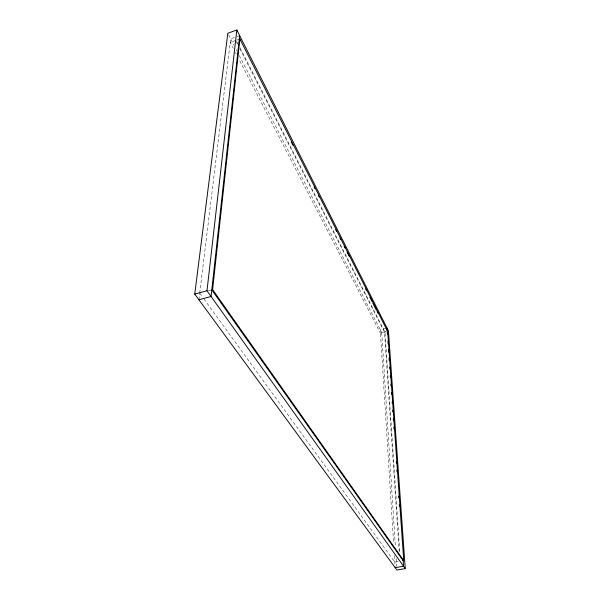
<?xml version="1.0" encoding="UTF-8"?>
<svg xmlns="http://www.w3.org/2000/svg" width="600" height="600" viewBox="0 0 600 600"><rect width="100%" height="100%" fill="white"/><g stroke="black" fill="none" stroke-linecap="round" stroke-linejoin="round"><path stroke-width="0.45" stroke-dasharray="3 2.25" d="M198.915 299.775L199.62 293.962M199.702 293.272L230.678 38.82L236.4 36.78M237.218 36.487L239.67 35.61M235.987 40.373L230.243 42.42L233.243 48.233M236.812 40.08L239.272 39.203M208.35 290.782L212.61 289.62M386.153 328.185L380.243 329.632L393.638 543.375M239.25 55.485L381.697 332.452L385.905 331.433M386.4 331.808L380.468 333.248L238.822 59.032M398.16 561.585L394.815 562.148L203.017 297.683M199.718 293.138L202.47 296.925M235.395 52.387L236.25 54.052M228.63 34.838L234.105 45.487M236.25 49.65L237.105 51.315M237.105 41.947L237.952 43.612M240.083 47.782L384.982 332.153L399.817 552.803M236.077 41.325L237.78 44.662M239.91 48.825L384.533 332.257L399.202 551.963M381.697 332.452L395.393 546.623M396.173 558.78L396.645 566.257M394.403 555.51L395.1 566.715"/><path stroke-width="0.9" d="M239.67 35.61L211.072 296.49L198.915 299.775M405.255 568.62L206.985 290.76L236.843 30L227.812 33.24L194.745 294.09L396.885 570L405.255 568.62L388.425 330.817L236.843 30M194.745 294.09L206.985 290.76M395.16 567.645L403.56 566.25L403.11 559.71M211.8 289.845L403.178 560.745M291.278 141.96L292.965 145.305M314.108 187.072L314.955 188.745M318.337 195.428L319.178 197.1M335.67 229.68L336.517 231.353M339.892 238.035L340.74 239.708M344.123 246.39L344.97 248.055M347.085 252.233L349.2 256.41M365.685 288.998L366.532 290.663M369.915 297.345L372.03 301.522M372.87 303.195L376.252 309.877M377.1 311.55L377.947 313.222M387 327.975L387.188 330.78M387.322 332.647L387.45 334.522M387.908 341.062L388.103 343.86M388.493 349.47L388.688 352.275M389.077 357.877L389.272 360.683M389.722 367.222L389.857 369.09M390.308 375.63L390.442 377.505M390.893 384.045L391.028 385.912M391.478 392.452L391.612 394.32M392.13 401.798L392.257 403.665M392.715 410.205L392.842 412.072M393.3 418.612L393.428 420.487M393.885 427.028L394.013 428.895M396.285 461.595L396.412 463.47M396.87 470.01L396.998 471.877M398.692 496.17L398.82 498.037M399.278 504.577L399.405 506.452M239.88 38.985L212.61 289.62L403.74 560.655L387.697 331.493L239.88 38.985"/></g></svg>
